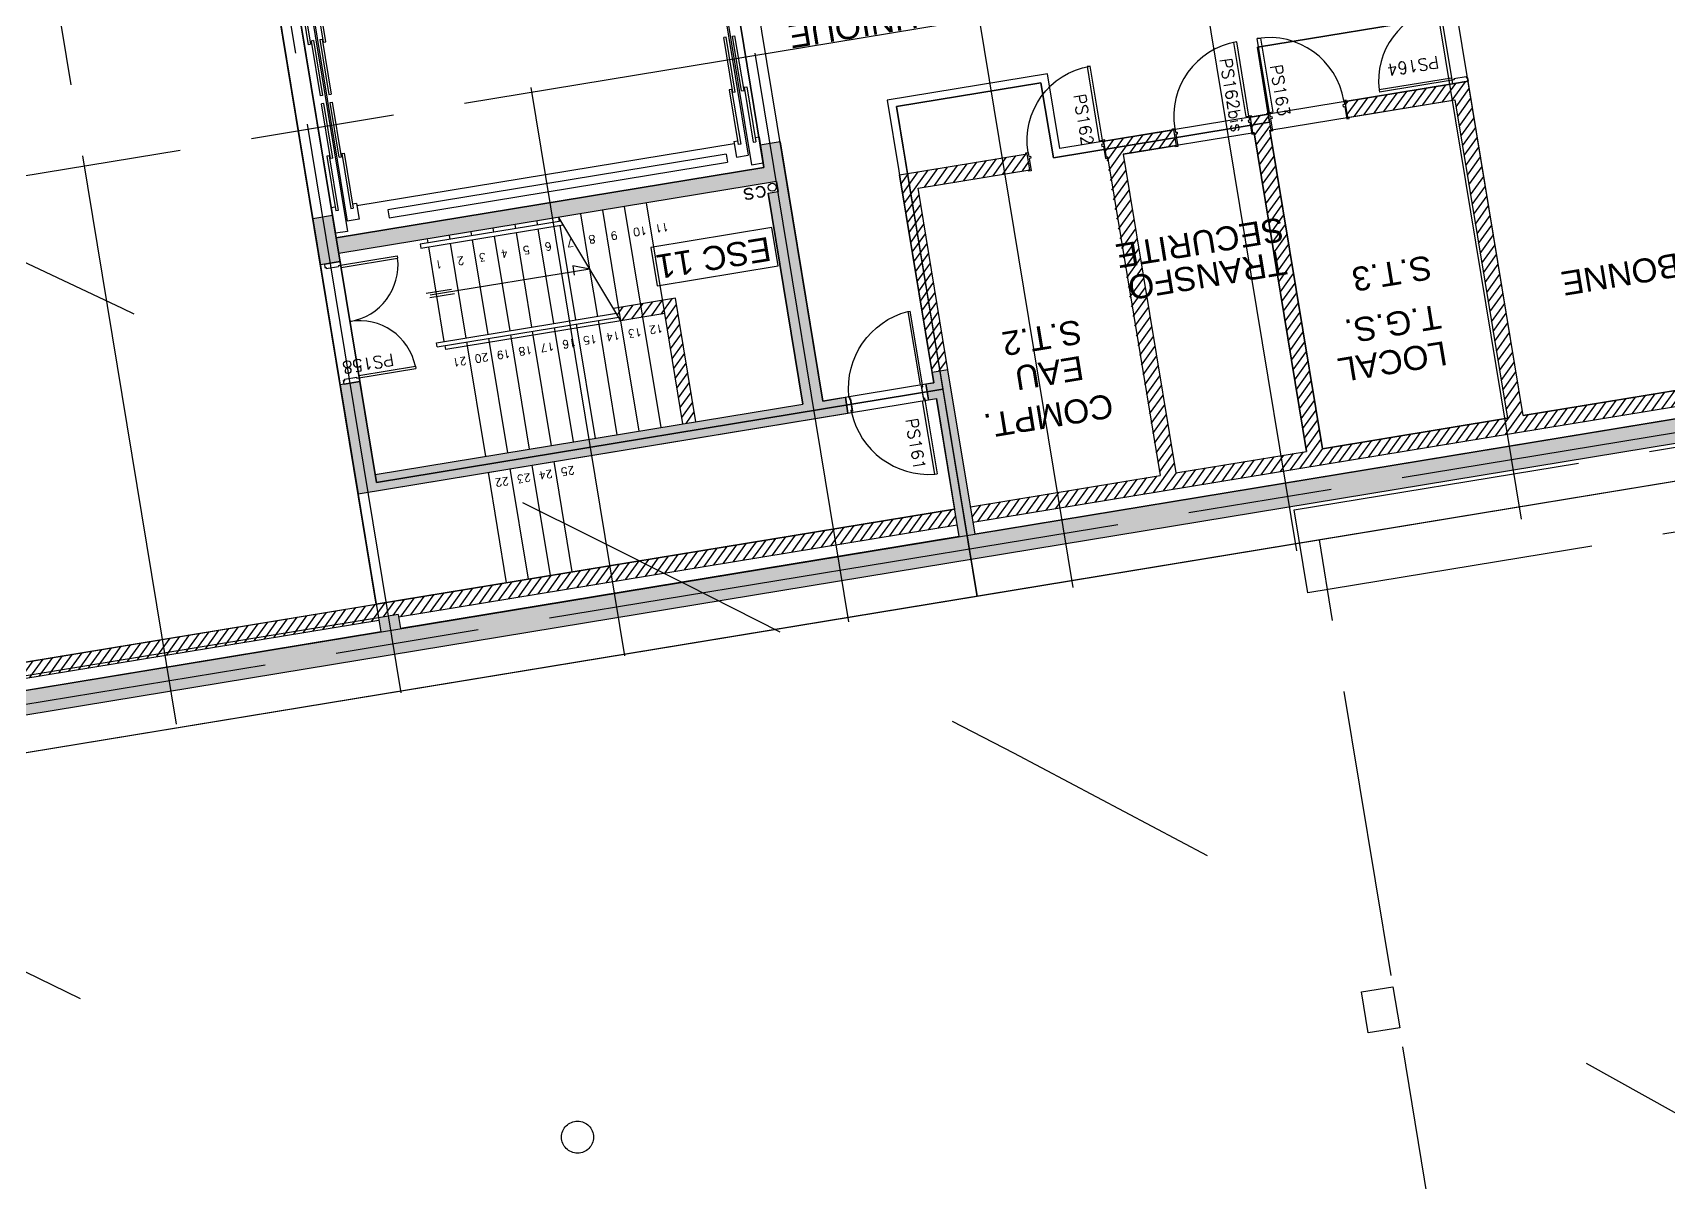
# Model space of a CAD drawing. Header units: millimetres. Extents: x 33140 to 33459, y 51582 to 51854.
# Drawn here: x 33358.7 to 33379.14, y 51649.24 to 51663.6 of the extents above; entities that cross this region are included whole.
import ezdxf

# ---------------------------------------------------------------- set-up
doc = ezdxf.new("R2010")
doc.units = ezdxf.units.MM
doc.header["$LTSCALE"] = 0.3
doc.header["$MEASUREMENT"] = 0
for name, pattern in [('ACAD_ISO02W100', [15, 12, -3]), ('ACAD_ISO03W100', [30, 12, -18]), ('ACAD_ISO04W100', [30, 24, -3, 0, -3]), ('ACAD_ISO08W100', [36, 24, -3, 6, -3])]:
    doc.linetypes.add(name, pattern=pattern)
doc.layers.get('0').update_dxf_attribs({"linetype": 'CONTINUOUS'})
for name, color, linetype in [('00-TRAMES-BAT', 7, 'ACAD_ISO08W100'), ('01-TREMIE-ESCAL-ASC', 4, 'CONTINUOUS'), ('02-MURS-MACONNERIE', 241, 'CONTINUOUS'), ('02-MURS-PORTEUR', 1, 'CONTINUOUS'), ('02-MURS-POTEAU', 6, 'CONTINUOUS'), ('05-MEN-INT', 4, 'CONTINUOUS'), ('05-MEN-INT-NUM', 62, 'CONTINUOUS'), ('10-ANN-NOMPIECE', 3, 'CONTINUOUS'), ('10-ANN-NOMPIECE-CODE', 171, 'CONTINUOUS'), ('11-RES-INCENDIE', 20, 'CONTINUOUS'), ('14-HACH-MACONNERIE', 4, 'CONTINUOUS'), ('14-HACH-MURS', 253, 'CONTINUOUS'), ('TRACE-VAL', 7, 'ACAD_ISO03W100')]:
    doc.layers.add(name, color=color, linetype=linetype)
doc.layers.add('POLY-SURFACE', color=1, linetype='CONTINUOUS', plot=False)
doc.styles.add('ANN', font='romans.shx')
doc.styles.add('NDP', font='ARIAL.TTF', dxfattribs={"height": 0.2})
pattern_1 = [(234.35057367, (57785.36794, 108093.83487), (0.07110235028, -0.05099711546), [])]

# ---------------------------------------------------------------- blocks, each defined once
blk = doc.blocks.new('M20D90D')
for points in [[(-1.5, 1.5), (-1.5, 95.5), (-5.5, 95.5), (-5.5, 1.5)], [(-97, 0), (-98.5, 0), (-98.5, 1.5), (-95.5, 1.5), (-95.5, -3.5), (-93.5, -3.5), (-93.5, -6), (-95.5, -6), (-95.5, -21.5), (-98.5, -21.5), (-98.5, -20), (-97, -20)], [(0, 0), (1.5, 0), (1.5, 1.5), (-1.5, 1.5), (-1.5, -3.5), (-3.5, -3.5), (-3.5, -6), (-1.5, -6), (-1.5, -21.5), (1.5, -21.5), (1.5, -20), (0, -20)]]:
    blk.add_lwpolyline(points, close=True)
blk.add_arc((-1.5, 1.5), 94, 90, 180)
blk = doc.blocks.new('M20G90D')
for points in [[(1.5, 1.5), (1.5, 95.5), (5.5, 95.5), (5.5, 1.5)], [(0, 0), (-1.5, 0), (-1.5, 1.5), (1.5, 1.5), (1.5, -3.5), (3.5, -3.5), (3.5, -6), (1.5, -6), (1.5, -21.5), (-1.5, -21.5), (-1.5, -20), (0, -20)], [(97, 0), (98.5, 0), (98.5, 1.5), (95.5, 1.5), (95.5, -3.5), (93.5, -3.5), (93.5, -6), (95.5, -6), (95.5, -21.5), (98.5, -21.5), (98.5, -20), (97, -20)]]:
    blk.add_lwpolyline(points, close=True)
blk.add_arc((1.5, 1.5), 94, 0, 90)
blk = doc.blocks.new('MVP9')
for p, q in [((0.075, 0.93), (0.045, 0.93)), ((0.045, -0.03), (0.045, 0.93)), ((0.075, 0.93), (0.075, 0)), ((0.075, 0), (0, 0)), ((0, 0), (0, -0.2)), ((0.975, 0), (0.975, -0.03)), ((1.02, 0), (0.975, 0)), ((0.045, -0.2), (0, -0.2)), ((0.06, -0.03), (0.045, -0.03)), ((0.06, -0.185), (0.045, -0.185)), ((0.045, -0.185), (0.045, -0.2)), ((0.06, -0.03), (0.06, -0.185)), ((0.975, -0.03), (0.96, -0.03)), ((0.96, -0.03), (0.96, -0.185)), ((0.975, -0.185), (0.96, -0.185)), ((0.975, -0.185), (0.975, -0.2)), ((1.02, -0.2), (0.975, -0.2)), ((1.02, 0), (1.02, -0.2))]:
    blk.add_line(p, q)
for centre, radius, start, end in [((0.175, 0), 0.83, 0, 0), ((-0.015, -0.057), 0.992, 3.3237, 84.7979)]:
    blk.add_arc(centre, radius, start, end)
blk = doc.blocks.new('MVP14')
for p, q in [((0.045, 0.715), (0.075, 0.715)), ((0.045, -0.03), (0.045, 0.715)), ((0.075, 0), (0.075, 0.715)), ((1.445, 0.715), (1.475, 0.715)), ((1.445, 0), (1.445, 0.715)), ((1.475, -0.03), (1.475, 0.715)), ((0, -0.2), (0, 0)), ((0, 0), (0.075, 0)), ((1.52, 0), (1.445, 0)), ((1.52, -0.2), (1.52, 0)), ((0, -0.2), (0.045, -0.2)), ((0.045, -0.03), (0.06, -0.03)), ((0.045, -0.2), (0.045, -0.185)), ((0.045, -0.185), (0.06, -0.185)), ((0.06, -0.185), (0.06, -0.03)), ((1.475, -0.03), (1.46, -0.03)), ((1.46, -0.185), (1.46, -0.03)), ((1.475, -0.185), (1.46, -0.185)), ((1.475, -0.2), (1.475, -0.185)), ((1.52, -0.2), (1.475, -0.2))]:
    blk.add_line(p, q)
for centre, start, end in [((0.045, 0.001), 359.9495, 87.5953), ((1.475, 0.001), 92.4047, 180.0505)]:
    blk.add_arc(centre, 0.715, start, end)
blk = doc.blocks.new('MVP95')
for p, q in [((0.045, -0.03), (0.045, 0.915)), ((0.075, 0.915), (0.045, 0.915)), ((0.075, 0), (0.075, 0.915)), ((1.475, 0.515), (1.445, 0.515)), ((1.445, 0), (1.445, 0.515)), ((1.475, 0.515), (1.475, -0.03)), ((0, -0.2), (0, 0)), ((0.075, 0), (0, 0)), ((0.045, -0.2), (0, -0.2)), ((0.06, -0.03), (0.045, -0.03)), ((0.045, -0.2), (0.045, -0.185)), ((0.06, -0.185), (0.045, -0.185)), ((0.06, -0.185), (0.06, -0.03)), ((1.52, 0), (1.445, 0)), ((1.46, -0.03), (1.46, -0.185)), ((1.475, -0.03), (1.46, -0.03)), ((1.475, -0.185), (1.46, -0.185)), ((1.475, -0.185), (1.475, -0.2)), ((1.52, -0.2), (1.475, -0.2)), ((1.52, 0), (1.52, -0.2))]:
    blk.add_line(p, q)
for centre, radius, start, end in [((0.045, 0), 0.915, 359.9692, 88.1212), ((1.475, 0.001), 0.515, 93.3395, 180.0973)]:
    blk.add_arc(centre, radius, start, end)

msp = doc.modelspace()

# ---------------------------------------------------------------- hatches: boundary and pattern name
at = {"layer": '14-HACH-MACONNERIE'}
h = msp.add_hatch(dxfattribs=at)
h.set_pattern_fill('ANSI31', color=256, scale=0.7, style=0)
h.set_pattern_definition(pattern_1)
h.paths.add_polyline_path([(33370.415, 51657.68), (33372.784, 51658.07), (33372.081, 51662.247), (33372.956, 51662.391), (33372.988, 51662.194), (33372.325, 51662.085), (33372.981, 51658.103), (33374.616, 51658.372), (33373.96, 51662.354), (33373.945, 51662.351), (33373.913, 51662.549), (33374.14, 51662.586), (33374.172, 51662.389), (33374.158, 51662.386), (33374.813, 51658.405), (33377.125, 51658.785), (33376.469, 51662.767), (33375.129, 51662.546), (33375.097, 51662.744), (33376.437, 51662.964), (33376.634, 51662.997), (33377.322, 51658.818), (33381.846, 51659.563), (33380.83, 51665.733), (33376.306, 51664.988), (33376.387, 51664.497), (33376.19, 51664.464), (33376.077, 51665.153), (33378.939, 51665.624), (33378.728, 51666.904), (33378.926, 51666.936), (33379.136, 51665.657), (33381.01, 51665.965), (33382.091, 51659.404), (33370.447, 51657.487)])
h = msp.add_hatch(dxfattribs=at)
h.set_pattern_fill('ANSI31', color=256, scale=0.7, style=0)
h.set_pattern_definition(pattern_1)
h.paths.add_polyline_path([(33370.134, 51659.391), (33369.936, 51659.358), (33369.53, 51661.827), (33371.123, 51662.089), (33371.156, 51661.892), (33369.76, 51661.662)])
h = msp.add_hatch(dxfattribs=at)
h.set_pattern_fill('ANSI31', color=256, scale=0.7, style=0)
h.set_pattern_definition(pattern_1)
h.paths.add_polyline_path([(33366.985, 51658.741), (33366.822, 51658.714), (33366.595, 51660.095), (33366.047, 51660.005), (33365.956, 51660.157), (33366.731, 51660.285)])
h = msp.add_hatch(dxfattribs=at)
h.set_pattern_fill('ANSI31', color=256, scale=0.7, style=0)
h.set_pattern_definition(pattern_1)
h.paths.add_polyline_path([(33370.217, 51657.651), (33357.671, 51655.585), (33357.703, 51655.388), (33363.023, 51656.264), (33363.019, 51656.292), (33363.265, 51656.332), (33363.27, 51656.305), (33370.25, 51657.454)])
h.paths.add_polyline_path([(33357.375, 51655.537), (33352.129, 51654.673), (33352.161, 51654.475), (33357.407, 51655.339)])
at = {"layer": '14-HACH-MURS'}
for points in [[(33360.724, 51671.766), (33360.477, 51671.726), (33360.327, 51672.637), (33358.962, 51672.412), (33358.913, 51672.708), (33361.409, 51673.118), (33361.325, 51673.627), (33361.523, 51673.659), (33361.606, 51673.151), (33379.918, 51676.166), (33382.736, 51659.054), (33352.234, 51654.031), (33351.815, 51654.114), (33349.071, 51670.783), (33348.939, 51670.761), (33348.89, 51671.057), (33356.378, 51672.29), (33356.426, 51671.994), (33355.007, 51671.761), (33355.486, 51668.853), (33355.19, 51668.804), (33354.711, 51671.712), (33349.465, 51670.848), (33350.65, 51663.652), (33355.896, 51664.516), (33355.417, 51667.423), (33355.714, 51667.472), (33356.434, 51663.094), (33356.138, 51663.045), (33355.929, 51664.318), (33350.683, 51663.455), (33351.43, 51658.916), (33356.676, 51659.78), (33356.556, 51660.51), (33356.852, 51660.558), (33357.021, 51659.532), (33356.725, 51659.484), (33356.709, 51659.582), (33351.463, 51658.718), (33352.186, 51654.327), (33357.432, 51655.191), (33357.142, 51656.948), (33357.438, 51656.996), (33357.728, 51655.24), (33363.048, 51656.116), (33363.019, 51656.292), (33363.265, 51656.332), (33363.294, 51656.157), (33370.274, 51657.306), (33369.99, 51659.033), (33369.891, 51659.017), (33369.859, 51659.214), (33369.958, 51659.23), (33369.936, 51659.358), (33370.134, 51659.391), (33370.472, 51657.339), (33382.391, 51659.301), (33379.671, 51675.822), (33360.574, 51672.677)], [(33368.885, 51658.851), (33362.763, 51657.843), (33362.539, 51659.204), (33362.786, 51659.245), (33362.977, 51658.081), (33368.322, 51658.961), (33367.888, 51661.6), (33368.011, 51661.621), (33367.991, 51661.744), (33362.523, 51660.844), (33362.539, 51660.745), (33362.292, 51660.704), (33362.198, 51661.278), (33362.444, 51661.319), (33362.49, 51661.041), (33367.835, 51661.921), (33367.789, 51662.199), (33368.036, 51662.24), (33368.569, 51659.001), (33368.852, 51659.048)]]:
    msp.add_hatch(color=256, dxfattribs=at).paths.add_polyline_path(points)

# ---------------------------------------------------------------- linework, layer by layer
at = {"layer": '00-TRAMES-BAT'}
for p, q in [((33377.3, 51657.523), (33368.523, 51710.826)), ((33374.493, 51657.13), (33365.727, 51710.365)), ((33371.698, 51656.67), (33362.932, 51709.905)), ((33368.896, 51656.243), (33360.136, 51709.445)), ((33366.095, 51655.816), (33357.34, 51708.984)), ((33363.3, 51655.355), (33354.545, 51708.524)), ((33360.493, 51654.962), (33357.647, 51672.246)), ((33381.855, 51665.643), (33286.657, 51649.968)), ((33382.914, 51659.21), (33261.469, 51639.213))]:
    msp.add_line(p, q, dxfattribs=at)
at = {"layer": '01-TREMIE-ESCAL-ASC'}
for p, q in [((33367.15, 51665.159), (33367.678, 51661.953)), ((33367.15, 51665.033), (33367.638, 51662.073)), ((33362.101, 51664.328), (33362.629, 51661.121)), ((33362.141, 51664.208), (33362.628, 51661.248)), ((33362.143, 51663.454), (33362.045, 51664.053)), ((33362.173, 51663.459), (33362.074, 51664.058)), ((33362.331, 51663.485), (33362.232, 51664.084)), ((33362.361, 51663.49), (33362.262, 51664.089)), ((33362.285, 51663.518), (33362.315, 51663.523)), ((33362.285, 51663.518), (33362.398, 51662.832)), ((33362.315, 51663.523), (33362.427, 51662.837)), ((33367.364, 51663.548), (33367.335, 51663.543)), ((33367.447, 51662.858), (33367.335, 51663.543)), ((33367.477, 51662.863), (33367.364, 51663.548)), ((33367.443, 51663.561), (33367.473, 51663.566)), ((33367.556, 51662.876), (33367.443, 51663.561)), ((33367.586, 51662.88), (33367.473, 51663.566)), ((33362.173, 51663.459), (33362.143, 51663.454)), ((33362.206, 51663.505), (33362.176, 51663.5)), ((33362.176, 51663.5), (33362.289, 51662.814)), ((33362.206, 51663.505), (33362.319, 51662.819)), ((33362.331, 51663.485), (33362.361, 51663.49)), ((33367.589, 51662.922), (33367.619, 51662.926)), ((33367.589, 51662.922), (33367.702, 51662.236)), ((33367.619, 51662.926), (33367.732, 51662.241)), ((33362.319, 51662.819), (33362.289, 51662.814)), ((33362.335, 51662.72), (33362.306, 51662.715)), ((33362.418, 51662.03), (33362.306, 51662.715)), ((33362.448, 51662.035), (33362.335, 51662.72)), ((33362.398, 51662.832), (33362.427, 51662.837)), ((33362.414, 51662.733), (33362.444, 51662.738)), ((33362.527, 51662.048), (33362.414, 51662.733)), ((33362.557, 51662.052), (33362.444, 51662.738)), ((33367.431, 51662.896), (33367.402, 51662.891)), ((33367.402, 51662.891), (33367.514, 51662.205)), ((33367.431, 51662.896), (33367.544, 51662.21)), ((33367.477, 51662.863), (33367.447, 51662.858)), ((33367.556, 51662.876), (33367.586, 51662.88)), ((33367.773, 51662.298), (33367.723, 51662.29)), ((33367.773, 51662.298), (33367.826, 51661.977)), ((33362.56, 51662.093), (33362.59, 51662.098)), ((33362.56, 51662.093), (33362.673, 51661.408)), ((33362.59, 51662.098), (33362.703, 51661.413)), ((33362.748, 51661.445), (33367.461, 51662.221)), ((33367.362, 51662.087), (33363.137, 51661.391)), ((33367.362, 51662.087), (33367.378, 51661.988)), ((33367.457, 51662.246), (33367.506, 51662.254)), ((33367.457, 51662.246), (33367.49, 51662.048)), ((33367.544, 51662.21), (33367.514, 51662.205)), ((33367.702, 51662.236), (33367.732, 51662.241)), ((33362.402, 51662.067), (33362.373, 51662.063)), ((33362.373, 51662.063), (33362.485, 51661.377)), ((33362.402, 51662.067), (33362.515, 51661.382)), ((33362.448, 51662.035), (33362.418, 51662.03)), ((33362.527, 51662.048), (33362.557, 51662.052)), ((33363.153, 51661.292), (33367.378, 51661.988)), ((33367.49, 51662.048), (33367.638, 51662.073)), ((33367.678, 51661.953), (33367.826, 51661.977)), ((33362.744, 51661.47), (33362.694, 51661.462)), ((33362.744, 51661.47), (33362.776, 51661.272)), ((33362.428, 51661.418), (33362.477, 51661.426)), ((33362.428, 51661.418), (33362.481, 51661.097)), ((33362.515, 51661.382), (33362.485, 51661.377)), ((33362.776, 51661.272), (33362.628, 51661.248)), ((33362.673, 51661.408), (33362.703, 51661.413)), ((33363.137, 51661.391), (33363.153, 51661.292)), ((33362.629, 51661.121), (33362.481, 51661.097)), ((33365.66, 51660.651), (33365.446, 51660.69)), ((33365.446, 51660.69), (33365.465, 51660.576))]:
    msp.add_line(p, q, dxfattribs=at)
at = {"layer": '01-TREMIE-ESCAL-ASC', "linetype": 'ACAD_ISO02W100'}
for p, q in [((33366.595, 51660.095), (33366.367, 51661.477)), ((33365.66, 51660.651), (33365.546, 51661.341)), ((33366.047, 51660.005), (33365.82, 51661.387)), ((33366.321, 51660.05), (33366.094, 51661.432)), ((33366.595, 51660.095), (33366.047, 51660.005)), ((33366.549, 51658.669), (33366.321, 51660.05)), ((33366.822, 51658.714), (33366.595, 51660.095)), ((33365.454, 51658.489), (33365.226, 51659.87)), ((33365.728, 51658.534), (33365.5, 51659.915)), ((33366.001, 51658.579), (33365.774, 51659.96)), ((33366.275, 51658.624), (33366.047, 51660.005)), ((33364.359, 51658.308), (33364.131, 51659.69)), ((33364.633, 51658.353), (33364.405, 51659.735)), ((33364.906, 51658.398), (33364.679, 51659.78)), ((33365.18, 51658.443), (33364.953, 51659.825)), ((33365.166, 51656.82), (33364.939, 51658.201)), ((33365.44, 51656.865), (33365.213, 51658.246)), ((33364.619, 51656.73), (33364.391, 51658.111)), ((33364.893, 51656.775), (33364.665, 51658.156)), ((33365.166, 51656.82), (33364.619, 51656.73))]:
    msp.add_line(p, q, dxfattribs=at)
at = {"layer": '01-TREMIE-ESCAL-ASC', "linetype": 'ACAD_ISO04W100'}
for p, q in [((33366.047, 51660.005), (33365.273, 51661.296)), ((33365.66, 51660.651), (33363.664, 51660.322)), ((33363.93, 51660.396), (33363.614, 51660.344)), ((33363.967, 51660.342), (33363.658, 51660.291))]:
    msp.add_line(p, q, dxfattribs=at)
at = {"layer": '01-TREMIE-ESCAL-ASC', "color": 4}
for p, q in [((33365.281, 51661.247), (33365.273, 51661.296)), ((33363.912, 51661.022), (33363.904, 51661.071)), ((33364.186, 51661.067), (33364.178, 51661.116)), ((33364.46, 51661.112), (33364.451, 51661.161)), ((33364.663, 51659.878), (33364.468, 51661.063)), ((33364.733, 51661.157), (33364.725, 51661.206)), ((33364.936, 51659.924), (33364.741, 51661.108)), ((33365.007, 51661.202), (33364.999, 51661.251)), ((33365.21, 51659.969), (33365.015, 51661.153)), ((33365.484, 51660.014), (33365.289, 51661.198)), ((33363.638, 51660.977), (33363.63, 51661.026)), ((33363.841, 51659.743), (33363.646, 51660.927)), ((33364.115, 51659.788), (33363.92, 51660.972)), ((33364.389, 51659.833), (33364.194, 51661.017)), ((33365.758, 51660.059), (33365.66, 51660.651)), ((33366.047, 51660.005), (33363.858, 51659.645)), ((33364.953, 51659.825), (33364.944, 51659.874)), ((33365.226, 51659.87), (33365.218, 51659.919)), ((33365.5, 51659.915), (33365.492, 51659.964)), ((33365.774, 51659.96), (33365.766, 51660.009)), ((33363.858, 51659.645), (33363.85, 51659.694)), ((33364.131, 51659.69), (33364.123, 51659.739)), ((33364.405, 51659.735), (33364.397, 51659.784)), ((33364.679, 51659.78), (33364.671, 51659.829))]:
    msp.add_line(p, q, dxfattribs=at)
for points in [[(33365.3, 51661.25), (33363.54, 51660.96), (33363.548, 51660.911), (33365.328, 51661.204)], [(33363.751, 51659.678), (33363.743, 51659.727), (33365.992, 51660.097)], [(33363.751, 51659.678), (33366.02, 51660.051)]]:
    msp.add_lwpolyline(points, dxfattribs=at)
at = {"layer": '02-MURS-MACONNERIE'}
for p, q in [((33375.097, 51662.744), (33376.437, 51662.964)), ((33376.437, 51662.964), (33376.634, 51662.997)), ((33376.437, 51662.964), (33376.437, 51662.964)), ((33377.322, 51658.818), (33376.634, 51662.997)), ((33375.129, 51662.546), (33375.097, 51662.744)), ((33375.129, 51662.546), (33376.469, 51662.767)), ((33376.469, 51662.767), (33377.125, 51658.785)), ((33373.913, 51662.549), (33374.14, 51662.586)), ((33373.945, 51662.351), (33373.913, 51662.549)), ((33374.172, 51662.389), (33374.14, 51662.586)), ((33372.081, 51662.247), (33372.956, 51662.391)), ((33372.988, 51662.194), (33372.956, 51662.391)), ((33373.945, 51662.351), (33373.96, 51662.354)), ((33373.96, 51662.354), (33374.616, 51658.372)), ((33374.158, 51662.386), (33374.172, 51662.389)), ((33374.158, 51662.386), (33374.813, 51658.405)), ((33369.53, 51661.827), (33371.123, 51662.089)), ((33371.156, 51661.892), (33371.123, 51662.089)), ((33372.113, 51662.05), (33372.081, 51662.247)), ((33372.325, 51662.085), (33372.988, 51662.194)), ((33372.325, 51662.085), (33372.981, 51658.103)), ((33369.76, 51661.662), (33371.156, 51661.892)), ((33372.113, 51662.05), (33372.128, 51662.052)), ((33372.128, 51662.052), (33372.784, 51658.07)), ((33369.936, 51659.358), (33369.53, 51661.827)), ((33370.134, 51659.391), (33369.76, 51661.662)), ((33377.322, 51658.818), (33381.846, 51659.563)), ((33370.447, 51657.487), (33382.091, 51659.404)), ((33374.813, 51658.405), (33377.125, 51658.785)), ((33372.981, 51658.103), (33374.616, 51658.372)), ((33370.415, 51657.68), (33372.784, 51658.07)), ((33363.114, 51656.482), (33370.217, 51657.651)), ((33363.27, 51656.305), (33370.25, 51657.454)), ((33357.671, 51655.585), (33363.114, 51656.482)), ((33357.703, 51655.388), (33363.023, 51656.264))]:
    msp.add_line(p, q, dxfattribs=at)
for points in [[(33366.985, 51658.741), (33366.731, 51660.285), (33365.956, 51660.157)], [(33366.822, 51658.714), (33366.595, 51660.095), (33366.047, 51660.005)]]:
    msp.add_lwpolyline(points, dxfattribs=at)
at = {"layer": '02-MURS-PORTEUR'}
for p, q in [((33368.036, 51662.24), (33367.789, 51662.199)), ((33367.835, 51661.921), (33367.789, 51662.199)), ((33367.798, 51662.143), (33367.835, 51661.921)), ((33368.036, 51662.24), (33368.569, 51659.001)), ((33368.045, 51662.184), (33368.569, 51659.001)), ((33362.49, 51661.041), (33367.835, 51661.921)), ((33367.991, 51661.744), (33362.523, 51660.844)), ((33367.991, 51661.744), (33368.011, 51661.621)), ((33367.888, 51661.6), (33368.011, 51661.621)), ((33367.888, 51661.6), (33368.322, 51658.961)), ((33368.322, 51658.961), (33367.888, 51661.6)), ((33362.444, 51661.319), (33362.198, 51661.278)), ((33362.292, 51660.704), (33362.198, 51661.278)), ((33362.49, 51661.041), (33362.444, 51661.319)), ((33362.49, 51661.041), (33362.454, 51661.263)), ((33362.292, 51660.704), (33362.207, 51661.222)), ((33362.539, 51660.745), (33362.292, 51660.704)), ((33362.539, 51660.745), (33362.523, 51660.844)), ((33362.539, 51660.745), (33362.523, 51660.844)), ((33362.786, 51659.245), (33362.539, 51659.204)), ((33362.786, 51659.245), (33362.977, 51658.081)), ((33362.977, 51658.081), (33362.786, 51659.245)), ((33369.859, 51659.214), (33369.958, 51659.23)), ((33370.134, 51659.391), (33369.936, 51659.358)), ((33369.958, 51659.23), (33369.936, 51659.358)), ((33370.472, 51657.339), (33370.134, 51659.391)), ((33382.391, 51659.301), (33370.472, 51657.339)), ((33352.234, 51654.031), (33382.736, 51659.054)), ((33362.539, 51659.204), (33362.763, 51657.843)), ((33362.763, 51657.843), (33362.539, 51659.204)), ((33368.569, 51659.001), (33368.852, 51659.048)), ((33368.885, 51658.851), (33368.852, 51659.048)), ((33369.891, 51659.017), (33369.859, 51659.214)), ((33369.891, 51659.017), (33369.99, 51659.033)), ((33370.274, 51657.306), (33369.99, 51659.033)), ((33362.763, 51657.843), (33368.885, 51658.851)), ((33362.977, 51658.081), (33368.322, 51658.961)), ((33370.274, 51657.306), (33363.294, 51656.157)), ((33363.265, 51656.332), (33363.019, 51656.292)), ((33363.019, 51656.292), (33363.048, 51656.116)), ((33363.265, 51656.332), (33363.294, 51656.157)), ((33363.048, 51656.116), (33357.728, 51655.24))]:
    msp.add_line(p, q, dxfattribs=at)
at = {"layer": '02-MURS-PORTEUR', "color": 8, "linetype": 'ACAD_ISO02W100'}
for p, q in [((33376.403, 51647.379), (33374.775, 51657.265)), ((33375.352, 51651.3), (33375.352, 51651.3))]:
    msp.add_line(p, q, dxfattribs=at)
msp.add_lwpolyline([(33382.448, 51658.956), (33382.619, 51657.92), (33374.631, 51656.605), (33374.46, 51657.641), (33382.448, 51658.956)], dxfattribs=at)
at = {"layer": '02-MURS-POTEAU', "color": 8, "linetype": 'ACAD_ISO02W100'}
msp.add_lwpolyline([(33375.695, 51651.681), (33375.779, 51651.168), (33375.384, 51651.103), (33375.3, 51651.616)], close=True, dxfattribs=at)
msp.add_circle((33365.506, 51649.801), 0.2, dxfattribs=at)
at = {"layer": '10-ANN-NOMPIECE'}
msp.add_lwpolyline([(33367.934, 51661.17), (33366.422, 51660.921), (33366.502, 51660.44), (33368.013, 51660.689)], close=True, dxfattribs=at)
at = {"layer": '11-RES-INCENDIE'}
msp.add_circle((33367.939, 51661.672), 0.05, dxfattribs=at)
at = {"layer": 'POLY-SURFACE'}
for points in [[(33382.98, 51658.616), (33297.187, 51644.489), (33297.858, 51640.416), (33259.031, 51634.022), (33254.816, 51659.621), (33275.191, 51662.976), (33272.927, 51676.72), (33270.362, 51676.298), (33268.235, 51689.214), (33271.195, 51689.702), (33270.378, 51694.665), (33374.229, 51711.765)], [(33382.51, 51659.321), (33373.94, 51711.363), (33270.978, 51694.409), (33275.283, 51668.26), (33288.096, 51670.37), (33288.142, 51670.093), (33289.223, 51669.259), (33290.492, 51668.559), (33292.134, 51667.993), (33292.654, 51664.838), (33295.712, 51665.341), (33298.969, 51645.565)], [(33360.327, 51672.637), (33355.007, 51671.761), (33357.671, 51655.585), (33362.991, 51656.461)], [(33370.498, 51656.56), (33369.491, 51662.68), (33371.296, 51662.977), (33371.451, 51662.042), (33374.154, 51662.487), (33374, 51663.423), (33376.398, 51663.817), (33375.931, 51666.649), (33372.71, 51666.119), (33372.71, 51666.119), (33372.71, 51666.119), (33372.71, 51666.119), (33369.815, 51665.642), (33369.75, 51666.037), (33367.349, 51665.641), (33366.715, 51669.49), (33380.808, 51671.809), (33382.98, 51658.616)], [(33369.958, 51659.23), (33368.569, 51659.001), (33367.553, 51665.168), (33372.726, 51666.02), (33372.743, 51665.918), (33373.335, 51666.015), (33373.318, 51666.118), (33378.317, 51666.941), (33378.334, 51666.839), (33378.926, 51666.936), (33378.908, 51667.044), (33380.569, 51667.318), (33380.798, 51665.93), (33376.077, 51665.153), (33376.437, 51662.964), (33371.533, 51662.157), (33371.379, 51663.092), (33369.376, 51662.763)], [(33376.398, 51663.817), (33374, 51663.423), (33374.154, 51662.487), (33371.451, 51662.042), (33371.296, 51662.977), (33369.491, 51662.68), (33370.072, 51659.148), (33362.994, 51657.982), (33362.49, 51661.041), (33367.835, 51661.921), (33367.286, 51665.253), (33367.41, 51665.273), (33367.349, 51665.641), (33369.75, 51666.037), (33369.815, 51665.642), (33375.931, 51666.649)], [(33381.846, 51659.563), (33377.322, 51658.818), (33376.306, 51664.988), (33380.83, 51665.733)], [(33367.835, 51661.921), (33362.49, 51661.041), (33361.941, 51664.373), (33367.286, 51665.253)], [(33374.158, 51662.386), (33376.469, 51662.767), (33377.125, 51658.785), (33374.813, 51658.405)], [(33373.96, 51662.354), (33372.325, 51662.085), (33372.981, 51658.103), (33374.616, 51658.372)], [(33362.763, 51657.843), (33369.99, 51659.033), (33370.217, 51657.651), (33362.991, 51656.461)]]:
    msp.add_lwpolyline(points, close=True, dxfattribs=at)
for points in [[(33353.447, 51674.797), (33360.972, 51676.036), (33361.452, 51673.125), (33361.5, 51672.83), (33379.182, 51675.741), (33379.839, 51671.752), (33365.645, 51669.415), (33365.321, 51671.388), (33360.659, 51670.621), (33363.019, 51656.292), (33357.699, 51655.416)], [(33353.529, 51674.912), (33361.055, 51676.151), (33361.575, 51672.994), (33380.11, 51676.046), (33380.808, 51671.809), (33365.563, 51669.3), (33365.238, 51671.273), (33360.799, 51670.542), (33361.363, 51667.115), (33361.487, 51667.135), (33362.994, 51657.982), (33370.072, 51659.148), (33370.498, 51656.56), (33370.498, 51656.56), (33357.705, 51654.454)]]:
    msp.add_lwpolyline(points, dxfattribs=at)
at = {"layer": 'TRACE-VAL'}
for points in [[(33145.643, 51737.37), (33208.058, 51715.46), (33268.282, 51694.32), (33311.155, 51679.269, -0.000667), (33318.72, 51676.606, -0.002), (33326.312, 51673.888, -0.003333), (33333.914, 51671.074, -0.004667), (33341.511, 51668.124, -0.006001), (33349.083, 51664.995, -0.016996), (33368.038, 51656.112, -0.085456), (33451.701, 51593.465)], [(33142.993, 51729.822), (33205.408, 51707.912), (33259.872, 51688.793), (33308.507, 51671.72, -0.000667), (33316.053, 51669.064, -0.002), (33323.585, 51666.367, -0.003333), (33331.088, 51663.59, -0.004667), (33338.545, 51660.694, -0.006), (33345.938, 51657.639, -0.007468), (33354.123, 51653.992, -0.095059), (33445.889, 51587.968)], [(33140.344, 51722.274), (33202.759, 51700.364), (33261.228, 51679.839), (33305.859, 51664.171, -0.000667), (33313.387, 51661.521, -0.002), (33320.858, 51658.846, -0.003333), (33328.261, 51656.107, -0.004667), (33335.579, 51653.264, -0.003115), (33339.334, 51651.738, -0.002884), (33342.793, 51650.283, -0.102598), (33440.077, 51582.47)]]:
    msp.add_lwpolyline(points, format="xyb", dxfattribs=at)

# ---------------------------------------------------------------- block references
at = {"layer": '05-MEN-INT'}
for name, p, rotation in [('MVP95', (33376.437, 51662.964), 99.35027146126525), ('MVP14', (33362.539, 51660.745), 279.3505736678698), ('MVP9', (33369.891, 51659.017), 189.350573668281)]:
    msp.add_blockref(name, p, dxfattribs=dict(at, rotation=rotation))
at = {"layer": '05-MEN-INT', "yscale": 0.009999999998770808, "zscale": 0.009999999999999995}
for name, p, xscale, rotation in [('M20G90D', (33374.14, 51662.586), 0.009999999998770808, 9.35057366368258), ('M20D90D', (33373.913, 51662.549), 0.009999999998770808, 9.350573663402086), ('M20G90D', (33372.081, 51662.247), -0.009999999998770808, 9.35057366943254)]:
    msp.add_blockref(name, p, dxfattribs=dict(at, xscale=xscale, rotation=rotation))
at = {"layer": '05-MEN-INT', "xscale": -1, "rotation": 9.35057366745844}
msp.add_blockref('MVP9', (33369.859, 51659.214), dxfattribs=at)

# ---------------------------------------------------------------- texts
at = {"layer": '01-TREMIE-ESCAL-ASC', "color": 3, "style": 'ANN'}
for s, p in [('8', (33365.721, 51661.079)), ('9', (33365.995, 51661.124)), ('10', (33366.362, 51661.185)), ('11', (33366.635, 51661.23)), ('4', (33364.626, 51660.899)), ('5', (33364.9, 51660.944)), ('6', (33365.174, 51660.989)), ('7', (33365.448, 51661.034)), ('1', (33363.805, 51660.764)), ('2', (33364.079, 51660.809)), ('3', (33364.353, 51660.854)), ('14', (33366.025, 51659.872)), ('13', (33366.299, 51659.917)), ('12', (33366.563, 51659.961)), ('19', (33364.657, 51659.647)), ('18', (33364.93, 51659.692)), ('17', (33365.204, 51659.737)), ('16', (33365.478, 51659.782)), ('15', (33365.737, 51659.83)), ('21', (33364.109, 51659.557)), ('20', (33364.383, 51659.602)), ('22', (33364.638, 51658.053)), ('23', (33364.912, 51658.099)), ('24', (33365.185, 51658.144)), ('25', (33365.459, 51658.189))]:
    msp.add_text(s, height=0.1, rotation=189.3506, dxfattribs=at).set_placement(p)
at = {"layer": '05-MEN-INT-NUM', "style": 'ANN'}
for s, rotation, p in [('PS164', 189.3506, (33376.255, 51663.314)), ('PS162bis', 279.3506, (33373.529, 51663.272)), ('PS163', 279.3506, (33374.158, 51663.191)), ('PS162', 279.3506, (33371.702, 51662.825)), ('PS158', 189.3506, (33363.197, 51659.596)), ('PS161', 279.3506, (33369.604, 51658.772))]:
    msp.add_text(s, height=0.15, rotation=rotation, dxfattribs=at).set_placement(p)
at = {"layer": '10-ANN-NOMPIECE', "style": 'NDP'}
for s, p in [('DEGAG. TECHNIQUE', (33372.28, 51664.386)), ('SECURITE', (33374.302, 51661.299)), ('POSTE ABONNE', (33381.041, 51661.148)), ('ESC 11', (33367.893, 51661.055)), ('TRANSFO', (33374.339, 51660.883)), ('T.G.S.', (33376.266, 51660.208)), ('LOCAL ', (33376.341, 51659.752)), (' EAU', (33371.915, 51659.587)), ('COMPT.', (33372.171, 51659.095))]:
    msp.add_text(s, height=0.3, rotation=189.3506, dxfattribs=at).set_placement(p)
at = {"layer": '10-ANN-NOMPIECE-CODE', "style": 'NDP'}
for s, p in [('S.T.3', (33376.152, 51660.825)), ('S.T.2', (33371.778, 51660.02))]:
    msp.add_text(s, height=0.3, rotation=189.3506, dxfattribs=at).set_placement(p)
at = {"layer": '11-RES-INCENDIE', "style": 'ANN'}
msp.add_text('cs', height=0.2, rotation=189.3506, dxfattribs=at).set_placement((33367.858, 51661.694))

doc.saveas('drawing.dxf')
